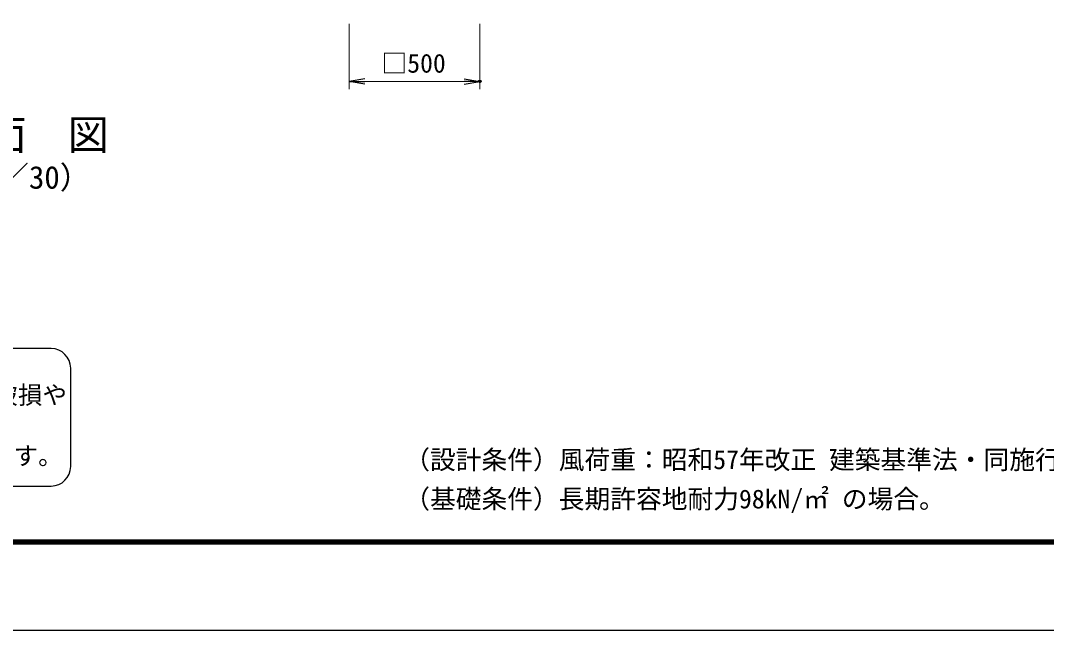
# Model space of a CAD drawing. Units: millimetres, scale not verified. Extents: x -6300 to 6300, y -4455 to 4455.
# Drawn here: x -1965 to 1955, y -4455 to -2125 of the extents above; entities that cross this region are included whole.
import ezdxf
from ezdxf.enums import TextEntityAlignment as Align

# ---------------------------------------------------------------- set-up
doc = ezdxf.new("R2010")
doc.units = ezdxf.units.MM
doc.header["$LTSCALE"] = 20
doc.header["$PDMODE"] = 32
doc.header["$PDSIZE"] = 10
for name, color, linetype, lineweight in [('0-0_D-TTL-TXT', 7, 'Continuous', 25), ('0-7_0', 3, 'Continuous', 25), ('0-8_D-STR-DIM', 7, 'Continuous', 13), ('0-D_D-TTL', 7, 'Continuous', 25)]:
    doc.layers.add(name, color=color, linetype=linetype, lineweight=lineweight)
doc.layers.add('0-9_Defpoints', color=7, linetype='Continuous')
doc.styles.add('ＭＳ ゴシック', font='')
doc.styles.get('ＭＳ ゴシック').set_extended_font_data('MS Gothic')

# ---------------------------------------------------------------- blocks, each defined once
blk = doc.blocks.new('_Open')
at = {"layer": '0-7_0', "color": 7}
blk.add_line((-20, 3.333), (0, 0), dxfattribs=at)
blk.add_lwpolyline([(-20, -3.333), (0, 0), (-20, 0)], dxfattribs=at)

msp = doc.modelspace()

# ---------------------------------------------------------------- linework, layer by layer
at = {"layer": '0-0_D-TTL-TXT', "color": 2}
for p, q in [((-1848.32, -3378.37), (-5516.64, -3378.37)), ((-1773.32, -3828.37), (-1773.32, -3453.37)), ((-5516.64, -3903.37), (-1848.32, -3903.37))]:
    msp.add_line(p, q, dxfattribs=at)
for centre, start, end in [((-1848.32, -3453.37), 0, 90), ((-1848.32, -3828.37), 270, 0)]:
    msp.add_arc(centre, 75, start, end, dxfattribs=at)
at = {"layer": '0-8_D-STR-DIM'}
for p, q in [((-709.41, -2137.84), (-709.41, -2387.84)), ((-209.41, -2137.84), (-209.41, -2387.84)), ((-649.41, -2357.84), (-269.41, -2357.84))]:
    msp.add_line(p, q, dxfattribs=at)
at = {"layer": '0-9_Defpoints'}
msp.add_point((-209.41, -2357.84), dxfattribs=at)
at = {"layer": '0-D_D-TTL', "color": 2}
msp.add_lwpolyline([(-6300, 4455), (6300, 4455), (6300, -4455), (-6300, -4455)], close=True, dxfattribs=at)
at = {"layer": '0-D_D-TTL'}
for points in [[(-5895, 4125), (5895, 4125), (5895, -4125), (-5895, -4125)], [(-5891.25, 4121.25), (5891.25, 4121.25), (5891.25, -4121.25), (-5891.25, -4121.25)], [(-5887.5, 4117.5), (5887.5, 4117.5), (5887.5, -4117.5), (-5887.5, -4117.5)], [(-5883.75, 4113.75), (5883.75, 4113.75), (5883.75, -4113.75), (-5883.75, -4113.75)], [(-5880, 4110), (5880, 4110), (5880, -4110), (-5880, -4110)]]:
    msp.add_lwpolyline(points, close=True, dxfattribs=at)

# ---------------------------------------------------------------- block references
at = {"layer": '0-8_D-STR-DIM', "xscale": 3, "yscale": 3, "rotation": 180}
msp.add_blockref('_Open', (-709.41, -2357.84), dxfattribs=at)
at = {"layer": '0-8_D-STR-DIM', "xscale": 3, "yscale": 3}
msp.add_blockref('_Open', (-209.41, -2357.84), dxfattribs=at)

# ---------------------------------------------------------------- texts
at = {"layer": '0-0_D-TTL-TXT', "style": 'ＭＳ ゴシック'}
for s, height, p in [('正\u3000面\u3000図', 115.4, (-2414.39, -2653.9)), ('（S=1／30）', 86.66, (-2346.17, -2793.7)), ('凍結の恐れがある場所への設置は、内部に溜まった雨水等の凍結融解により支柱の破損や', 68.62, (-5531.37, -3610.39)), ('施工による水仕舞い不備で起こる支柱・基礎の破損について当社は責任を負いかねます。 ', 68.62, (-5548.02, -3842.76)), ('（設計条件）風荷重：昭和57年改正 建築基準法・同施行令に基づく風圧力に準拠。', 72.14, (-498.67, -3860.4)), ('（基礎条件）長期許容地耐力98kN/㎡ の場合。', 72.14, (-498.67, -4010.4))]:
    msp.add_text(s, height=height, dxfattribs=at).set_placement(p, align=Align.BOTTOM_LEFT)
at = {"layer": '0-8_D-STR-DIM', "style": 'ＭＳ ゴシック'}
msp.add_text('□500', height=72.14, dxfattribs=at).set_placement((-585.64, -2346.2), align=Align.BOTTOM_LEFT)

doc.saveas('drawing.dxf')
